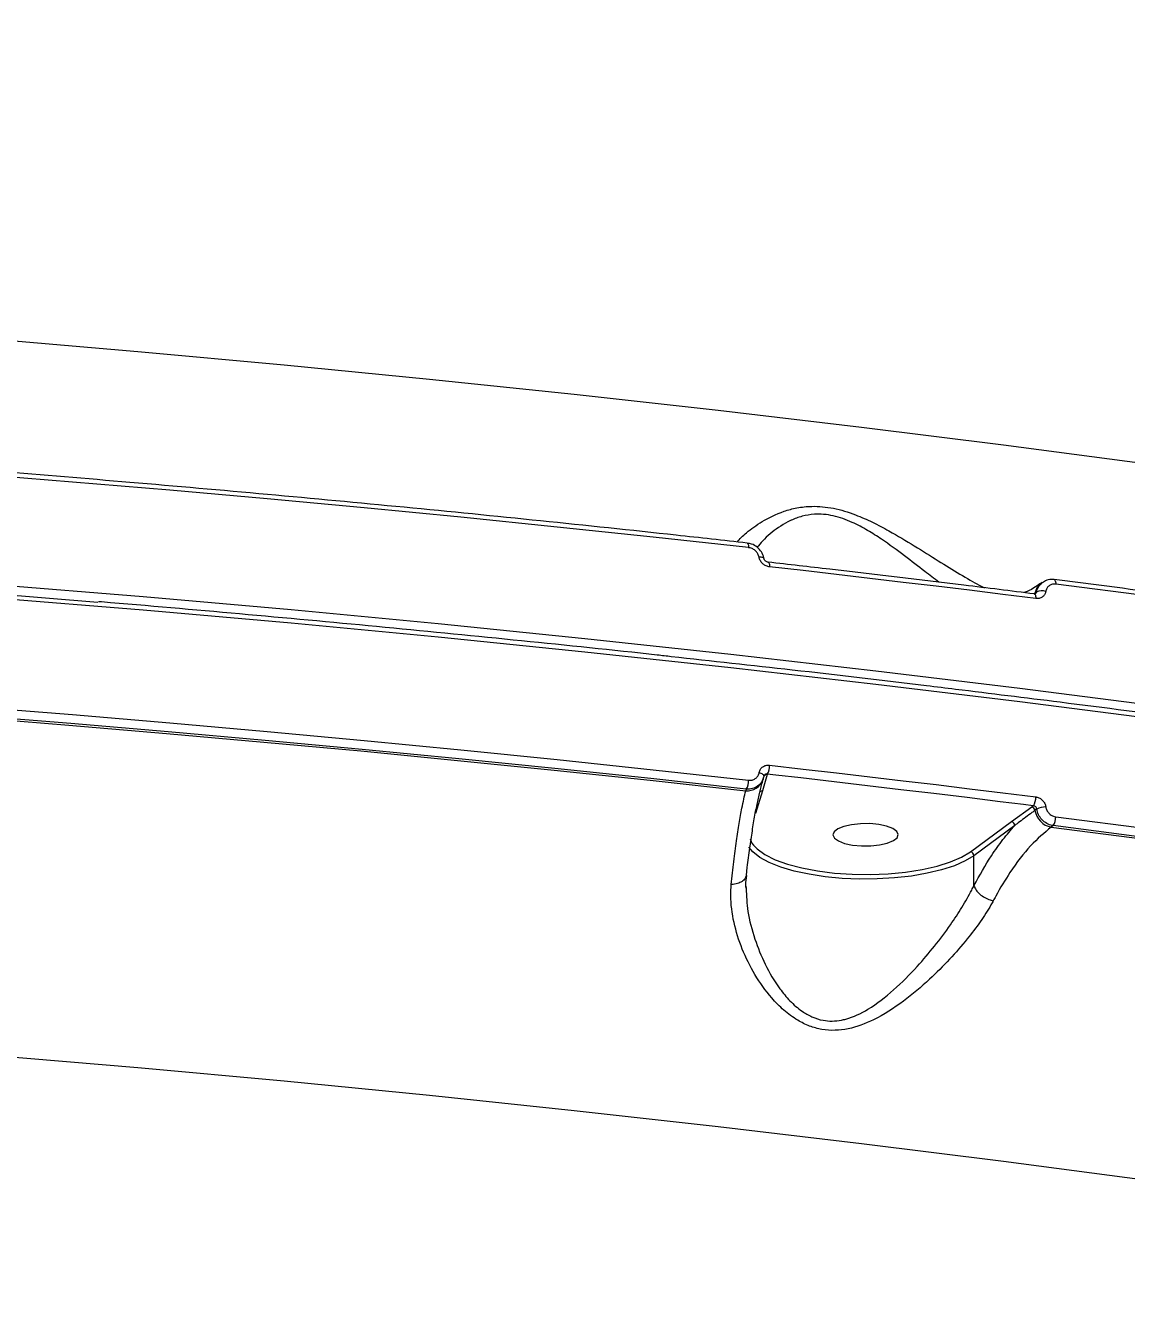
# Model space of a CAD drawing. Header units: millimetres. Extents: x -8422 to 28150, y -6982 to 5510.
# Drawn here: x 20498.1 to 20649.6, y 1134.4 to 1312.3 of the extents above; entities that cross this region are included whole.
import ezdxf

# ---------------------------------------------------------------- set-up
doc = ezdxf.new("R2010")
doc.units = ezdxf.units.MM
for name, color, linetype in [('DIKOM_ОБЪЕКТ', 7, 'Continuous'), ('DIKOM_РАЗМЕР_ЗОНА', 7, 'Continuous'), ('DIKOM_РАЗМЕР_ОБЪЕКТА', 7, 'Continuous')]:
    doc.layers.add(name, color=color, linetype=linetype)
doc.styles.add('style1', font='arial.ttf', dxfattribs={"width": 0.8})
doc.dimstyles.new('1-50', dxfattribs={"dimtxt": 300, "dimasz": 200, "dimexe": 100, "dimexo": 0, "dimgap": 100, "dimtad": 1, "dimdec": 0, "dimtxsty": 'style1', "dimcen": 0, "dimclrd": 7, "dimclre": 7, "dimadec": 1, "dimazin": 2, "dimtfac": 1, "dimtdec": 0, "dimtmove": 1, "dimatfit": 3, "dimfxl": 0, "dimlwd": 25, "dimlwe": 18, "dimarcsym": 0})

# ---------------------------------------------------------------- blocks, each defined once
blk = doc.blocks.new('*D15')
at = {"layer": 'Defpoints', "color": 0, "transparency": 16777216}
for p in [(19380.28, 3651.45), (27070.13, 3651.45), (15204.41, -3115.19)]:
    blk.add_point(p, dxfattribs=at)
at = {"layer": 'DIKOM_РАЗМЕР_ОБЪЕКТА', "color": 7, "lineweight": 18, "transparency": 16777216}
for p, q in [((19380.28, 3651.45), (27170.13, 3651.45)), ((15204.41, -3115.19), (27170.13, -3115.19))]:
    blk.add_line(p, q, dxfattribs=at)
at = {"layer": 'DIKOM_РАЗМЕР_ОБЪЕКТА', "color": 7, "lineweight": 25, "transparency": 16777216}
blk.add_line((27070.13, -2915.19), (27070.13, 3451.45), dxfattribs=at)
at = {"layer": 'DIKOM_РАЗМЕР_ОБЪЕКТА', "color": 7, "transparency": 16777216}
for points in [[(27036.8, 3451.45), (27103.47, 3451.45), (27070.13, 3651.45)], [(27036.8, -2915.19), (27103.47, -2915.19), (27070.13, -3115.19)]]:
    blk.add_solid(points, dxfattribs=at)
at = {"layer": 'DIKOM_РАЗМЕР_ОБЪЕКТА', "color": 0, "transparency": 16777216, "insert": (26816.96, -135.25), "char_height": 300, "attachment_point": 5, "rotation": 90, "style": 'style1'}
blk.add_mtext('6750', dxfattribs=at)
blk = doc.blocks.new('*D16')
at = {"layer": 'Defpoints', "color": 0, "transparency": 16777216}
for p in [(12490, 1387.95), (23986.61, 1004.03), (12490, -5796.5)]:
    blk.add_point(p, dxfattribs=at)
at = {"layer": 'DIKOM_РАЗМЕР_ОБЪЕКТА', "color": 7, "lineweight": 18, "transparency": 16777216}
for p, q in [((12490, 1387.95), (12490, -5896.5)), ((23986.61, 1004.03), (23986.61, -5896.5))]:
    blk.add_line(p, q, dxfattribs=at)
at = {"layer": 'DIKOM_РАЗМЕР_ОБЪЕКТА', "color": 7, "lineweight": 25, "transparency": 16777216}
blk.add_line((23786.61, -5796.5), (12690, -5796.5), dxfattribs=at)
at = {"layer": 'DIKOM_РАЗМЕР_ОБЪЕКТА', "color": 7, "transparency": 16777216}
for points in [[(12690, -5763.17), (12690, -5829.83), (12490, -5796.5)], [(23786.61, -5763.17), (23786.61, -5829.83), (23986.61, -5796.5)]]:
    blk.add_solid(points, dxfattribs=at)
at = {"layer": 'DIKOM_РАЗМЕР_ОБЪЕКТА', "color": 0, "transparency": 16777216, "insert": (18238.3, -5543.33), "char_height": 300, "attachment_point": 5, "style": 'style1'}
blk.add_mtext('11500', dxfattribs=at)
blk = doc.blocks.new('*D14')
at = {"layer": 'Defpoints', "color": 0, "transparency": 16777216}
for p in [(20684.73, 5148.63), (28049.7, 5148.63), (14575.76, -5055.5)]:
    blk.add_point(p, dxfattribs=at)
at = {"layer": 'DIKOM_РАЗМЕР_ЗОНА', "color": 7, "lineweight": 18, "transparency": 16777216}
for p, q in [((20684.73, 5148.63), (28149.7, 5148.63)), ((14575.76, -5055.5), (28149.7, -5055.5))]:
    blk.add_line(p, q, dxfattribs=at)
at = {"layer": 'DIKOM_РАЗМЕР_ЗОНА', "color": 7, "lineweight": 25, "transparency": 16777216}
blk.add_line((28049.7, -4855.5), (28049.7, 4948.63), dxfattribs=at)
at = {"layer": 'DIKOM_РАЗМЕР_ЗОНА', "color": 7, "transparency": 16777216}
for points in [[(28016.36, 4948.63), (28083.03, 4948.63), (28049.7, 5148.63)], [(28016.36, -4855.5), (28083.03, -4855.5), (28049.7, -5055.5)]]:
    blk.add_solid(points, dxfattribs=at)
at = {"layer": 'DIKOM_РАЗМЕР_ЗОНА', "color": 0, "transparency": 16777216, "insert": (27796.52, -63.59), "char_height": 300, "attachment_point": 5, "rotation": 90, "style": 'style1'}
blk.add_mtext('10200', dxfattribs=at)
blk = doc.blocks.new('*D13')
at = {"layer": 'Defpoints', "color": 0, "transparency": 16777216}
for p in [(10490, 1785.06), (25983.09, 460.53), (10490, -6882.5)]:
    blk.add_point(p, dxfattribs=at)
at = {"layer": 'DIKOM_РАЗМЕР_ЗОНА', "color": 7, "lineweight": 18, "transparency": 16777216}
for p, q in [((10490, 1785.06), (10490, -6982.5)), ((25983.09, 460.53), (25983.09, -6982.5))]:
    blk.add_line(p, q, dxfattribs=at)
at = {"layer": 'DIKOM_РАЗМЕР_ЗОНА', "color": 7, "lineweight": 25, "transparency": 16777216}
blk.add_line((25783.09, -6882.5), (10690, -6882.5), dxfattribs=at)
at = {"layer": 'DIKOM_РАЗМЕР_ЗОНА', "color": 7, "transparency": 16777216}
for points in [[(10690, -6849.17), (10690, -6915.83), (10490, -6882.5)], [(25783.09, -6849.17), (25783.09, -6915.83), (25983.09, -6882.5)]]:
    blk.add_solid(points, dxfattribs=at)
at = {"layer": 'DIKOM_РАЗМЕР_ЗОНА', "color": 0, "transparency": 16777216, "insert": (18236.55, -6629.33), "char_height": 300, "attachment_point": 5, "style": 'style1'}
blk.add_mtext('15500', dxfattribs=at)

msp = doc.modelspace()

# ---------------------------------------------------------------- linework, layer by layer
at = {"layer": 'DIKOM_ОБЪЕКТ', "color": 7, "linetype": 'Continuous', "lineweight": 15}
for p, q in [((20638.09, 1235.67), (20637.84, 1235.48)), ((20636.98, 1234.14), (20637.09, 1234.22)), ((20637.09, 1234.22), (20637.34, 1234.4)), ((20600.21, 1209.24), (20599.54, 1206.98)), ((20599.63, 1208.58), (20599.7, 1208.83)), ((20599.65, 1208.6), (20599.63, 1208.54)), ((20599.65, 1208.6), (20599.7, 1208.74)), ((20600.22, 1209.28), (20600.21, 1209.24)), ((20601.38, 1209.15), (20600.22, 1209.28)), ((20597.34, 1207.23), (20596.48, 1207.32)), ((20597.26, 1207), (20597.34, 1207.23)), ((20599.54, 1206.98), (20598.58, 1203.87)), ((20633.86, 1202.75), (20636.64, 1204.77)), ((20636.86, 1204.92), (20635.5, 1205.09)), ((20636.64, 1204.77), (20636.86, 1204.92)), ((20637.34, 1204.49), (20637.09, 1204.3)), ((20628.22, 1198.6), (20633.86, 1202.75)), ((20634.31, 1202.21), (20628.68, 1198.06)), ((20639.6, 1202.2), (20639.32, 1201.99)), ((20642.01, 1201.89), (20639.6, 1202.2)), ((20628.68, 1193.92), (20628.68, 1198.06)), ((20597.34, 1195.36), (20597.47, 1196.44)), ((20597.27, 1193.88), (20597.29, 1193.57))]:
    msp.add_line(p, q, dxfattribs=at)
at = {"layer": 'DIKOM_ОБЪЕКТ', "color": 7, "linetype": 'Continuous', "lineweight": 15, "flags": 128}
for points in [[(20493.27, 1269.23), (20513.51, 1267.51), (20533.66, 1265.67), (20553.7, 1263.7), (20573.64, 1261.61), (20593.47, 1259.4), (20613.18, 1257.07), (20632.77, 1254.62), (20652.22, 1252.05), (20671.54, 1249.36), (20690.71, 1246.55), (20709.74, 1243.63), (20728.6, 1240.59), (20747.31, 1237.43), (20765.85, 1234.17)], [(20597.65, 1240.48), (20584.48, 1241.92), (20571.26, 1243.32), (20558, 1244.66), (20544.69, 1245.95), (20531.34, 1247.19), (20517.95, 1248.37), (20504.52, 1249.51), (20491.05, 1250.59)], [(20222.42, 1244.76), (20243.46, 1244.69), (20264.49, 1244.5), (20285.5, 1244.18), (20306.5, 1243.73), (20327.47, 1243.17), (20348.41, 1242.47), (20369.31, 1241.65), (20390.16, 1240.71), (20410.97, 1239.65), (20431.71, 1238.46), (20452.4, 1237.14), (20473.01, 1235.71), (20493.55, 1234.15), (20508.02, 1232.97)], [(20597.45, 1241.11), (20597.45, 1241.11), (20597.5, 1241.08), (20597.55, 1241.02), (20597.59, 1240.92), (20597.62, 1240.8), (20597.64, 1240.65), (20597.65, 1240.48)], [(20599.76, 1238.97), (20599.76, 1238.97), (20599.74, 1239.02), (20599.69, 1239.07), (20599.61, 1239.1), (20599.51, 1239.13), (20599.38, 1239.15), (20599.24, 1239.16), (20599.09, 1239.16)], [(20600.33, 1238.47), (20600.34, 1238.47), (20600.39, 1238.44), (20600.44, 1238.38), (20600.48, 1238.28), (20600.51, 1238.15), (20600.53, 1238), (20600.53, 1237.83)], [(20637.2, 1233.47), (20632.64, 1234.04), (20628.07, 1234.6), (20623.5, 1235.15), (20618.92, 1235.7), (20614.33, 1236.24), (20609.74, 1236.78), (20605.14, 1237.31), (20600.53, 1237.83)], [(20493.77, 1235.42), (20514.24, 1233.74), (20534.62, 1231.94), (20554.91, 1230.01), (20575.1, 1227.97), (20595.18, 1225.81), (20615.15, 1223.52), (20634.99, 1221.12), (20654.72, 1218.6), (20674.31, 1215.96), (20693.76, 1213.21), (20713.07, 1210.34), (20732.23, 1207.36), (20751.24, 1204.26), (20770.09, 1201.05), (20788.77, 1197.73), (20807.28, 1194.3), (20825.61, 1190.76), (20843.76, 1187.11)], [(20639.73, 1236.08), (20639.73, 1236.08), (20639.79, 1236.05), (20639.84, 1235.99), (20639.89, 1235.89), (20639.92, 1235.76), (20639.94, 1235.61), (20639.95, 1235.44)], [(20741.41, 1220.82), (20728.95, 1222.82), (20716.42, 1224.77), (20703.82, 1226.67), (20691.17, 1228.53), (20678.45, 1230.33), (20665.67, 1232.09), (20652.84, 1233.79), (20639.95, 1235.44)], [(20843.76, 1185.23), (20825.61, 1188.87), (20807.28, 1192.42), (20788.77, 1195.85), (20770.09, 1199.17), (20751.24, 1202.38), (20732.23, 1205.47), (20713.07, 1208.46), (20693.76, 1211.33), (20674.31, 1214.08), (20654.72, 1216.72), (20634.99, 1219.24), (20615.15, 1221.64), (20595.18, 1223.92), (20575.1, 1226.09), (20554.91, 1228.13), (20534.62, 1230.06), (20514.24, 1231.86), (20493.77, 1233.54)], [(20636.98, 1234.11), (20636.99, 1234.11), (20637.04, 1234.08), (20637.1, 1234.01), (20637.14, 1233.92), (20637.17, 1233.79), (20637.19, 1233.64), (20637.2, 1233.47)], [(20637.05, 1234.11), (20637.07, 1234.14), (20637.09, 1234.22)], [(20491.05, 1218.56), (20504.52, 1217.48), (20517.95, 1216.35), (20531.34, 1215.16), (20544.69, 1213.92), (20558, 1212.63), (20571.26, 1211.29), (20584.48, 1209.9), (20597.65, 1208.45)], [(20596.48, 1207.32), (20584.18, 1208.67), (20570.97, 1210.06), (20557.72, 1211.4), (20544.42, 1212.69), (20531.08, 1213.93), (20517.7, 1215.11), (20504.29, 1216.25), (20491.56, 1217.27)], [(20490.55, 1217.12), (20504.03, 1216.04), (20517.47, 1214.9), (20530.88, 1213.71), (20544.25, 1212.48), (20557.57, 1211.18), (20570.85, 1209.84), (20584.08, 1208.44), (20597.26, 1207)], [(20600.53, 1210.52), (20605.14, 1209.99), (20609.74, 1209.46), (20614.33, 1208.93), (20618.92, 1208.38), (20623.5, 1207.84), (20628.07, 1207.28), (20632.64, 1206.72), (20637.2, 1206.15)], [(20599.76, 1209), (20599.76, 1209.06), (20599.74, 1209.13), (20599.69, 1209.19), (20599.61, 1209.26), (20599.51, 1209.32), (20599.38, 1209.38), (20599.24, 1209.44), (20599.09, 1209.48)], [(20635.5, 1205.09), (20632.3, 1205.49), (20627.74, 1206.05), (20623.17, 1206.61), (20618.59, 1207.15), (20614.01, 1207.7), (20609.42, 1208.23), (20604.82, 1208.76), (20601.38, 1209.15)], [(20639.95, 1203.42), (20652.84, 1201.76), (20665.67, 1200.06), (20678.45, 1198.31), (20691.17, 1196.5), (20703.82, 1194.65), (20716.42, 1192.75), (20728.95, 1190.79), (20741.41, 1188.79)], [(20618.09, 1200.53), (20618.25, 1200.96), (20618.05, 1201.4), (20617.5, 1201.79), (20616.65, 1202.12), (20615.56, 1202.35), (20614.33, 1202.47), (20613.05, 1202.46), (20611.82, 1202.33), (20610.76, 1202.09), (20609.93, 1201.75), (20609.42, 1201.35), (20609.26, 1200.92), (20609.46, 1200.48), (20610.01, 1200.09), (20610.86, 1199.76), (20611.95, 1199.53), (20613.18, 1199.41), (20614.46, 1199.42), (20615.69, 1199.55), (20616.75, 1199.79), (20617.58, 1200.13), (20618.09, 1200.53)], [(20639.32, 1201.99), (20652.23, 1200.33), (20665.08, 1198.63), (20677.87, 1196.87), (20690.61, 1195.07), (20703.28, 1193.21), (20715.89, 1191.3), (20728.43, 1189.35), (20740.91, 1187.35)], [(20739.19, 1187.88), (20728.53, 1189.58), (20716.01, 1191.53), (20703.43, 1193.43), (20690.78, 1195.29), (20678.07, 1197.09), (20665.31, 1198.84), (20652.48, 1200.54), (20642.01, 1201.89)], [(20597.85, 1200.36), (20598.11, 1199.79), (20598.32, 1199.5)], [(20598.32, 1199.5), (20598.82, 1198.98), (20599.89, 1198.21), (20601.29, 1197.51), (20603, 1196.89), (20604.96, 1196.37), (20607.14, 1195.96), (20609.48, 1195.67), (20611.92, 1195.5), (20614.4, 1195.47), (20616.87, 1195.57), (20619.27, 1195.8), (20621.53, 1196.16), (20623.6, 1196.63), (20625.44, 1197.2), (20626.99, 1197.87), (20628.22, 1198.6)], [(20628.68, 1198.06), (20627.48, 1197.34), (20625.99, 1196.68), (20624.23, 1196.11), (20622.24, 1195.63), (20620.07, 1195.26), (20617.76, 1195), (20615.37, 1194.85), (20612.94, 1194.83), (20610.53, 1194.94), (20608.19, 1195.16), (20605.97, 1195.5), (20603.91, 1195.94), (20602.07, 1196.48), (20600.49, 1197.11), (20599.19, 1197.82), (20598.21, 1198.58), (20597.66, 1199.22)], [(20765.85, 1135.49), (20747.31, 1138.76), (20728.6, 1141.92), (20709.74, 1144.95), (20690.71, 1147.88), (20671.54, 1150.68), (20652.22, 1153.37), (20632.77, 1155.94), (20613.18, 1158.4), (20593.47, 1160.73), (20573.64, 1162.94), (20553.7, 1165.03), (20533.66, 1167), (20513.51, 1168.84), (20493.27, 1170.56)]]:
    msp.add_lwpolyline(points, dxfattribs=at)
at = {"layer": 'DIKOM_ОБЪЕКТ', "color": 7, "linetype": 'Continuous', "lineweight": 15}
for centre, radius, start, end in [((20639.02, 1233.93), 1.95, 127.052, 171.4485), ((20638.02, 1232.96), 1.59, 69.7672, 115.5401), ((20598.36, 1210.41), 2.18, 328.7476, 2.718), ((20597.41, 1209.35), 2.36, 266.3794, 339.8468), ((20595.46, 1208.35), 2.18, 328.9466, 2.6179), ((20600.18, 1208.75), 0.484, 86.9934, 144.0235), ((20599.52, 1206.48), 0.495, 87.4066, 131.054), ((20636.54, 1204.22), 0.56, 8.9653, 79.0827), ((20635.19, 1206.05), 2.02, 325.9427, 2.8113), ((20638.61, 1201.95), 2.83, 90.6111, 116.6166), ((20639.85, 1204.74), 2.8, 188.9759, 259.0738), ((20637.95, 1203.32), 2, 325.7007, 2.7113), ((20633.75, 1202.2), 0.559, 0.7185, 79.1277), ((20628.12, 1198.05), 0.559, 0.7185, 79.1277)]:
    msp.add_arc(centre, radius, start, end, dxfattribs=at)
for points, knots in [([(20832.54, 1312.89), (20833.32, 1309.28), (20835.43, 1299.54), (20838.34, 1283.06), (20841.1, 1263.34), (20843.22, 1242.79), (20844.68, 1221.48), (20845.46, 1199.45), (20845.54, 1177.19), (20844.93, 1154.77), (20843.66, 1132.29), (20841.73, 1109.38), (20839.09, 1086.1), (20835.74, 1062.52), (20831.77, 1039.16), (20827.19, 1016.1), (20822.05, 993.4), (20816.26, 970.7), (20809.82, 948.07), (20802.74, 925.6), (20795.16, 903.79), (20787.13, 882.68), (20778.69, 862.33), (20769.71, 842.39), (20760.19, 822.97), (20750.16, 804.15), (20739.83, 786.33), (20729.25, 769.55), (20718.47, 753.84), (20707.3, 738.92), (20695.78, 724.9), (20683.94, 711.84), (20672.53, 700.53), (20661.63, 690.81), (20651.27, 682.51), (20640.82, 675.07), (20630.31, 668.52), (20619.86, 662.93), (20609.51, 658.32), (20600.34, 654.99), (20594.63, 653.44), (20592.3, 652.8)], [0, 0, 0, 0, 0.015652, 0.042168, 0.068704, 0.09522, 0.122506, 0.149815, 0.177101, 0.203617, 0.230153, 0.256669, 0.283955, 0.311263, 0.338549, 0.365065, 0.391601, 0.418117, 0.445403, 0.472712, 0.499998, 0.526513, 0.55305, 0.579566, 0.606852, 0.63416, 0.661446, 0.687962, 0.714498, 0.741014, 0.7683, 0.795608, 0.822894, 0.845972, 0.869077, 0.892183, 0.915507, 0.938831, 0.961564, 0.984349, 1, 1, 1, 1]), ([(20597.45, 1241.11), (20594.19, 1241.47), (20584.73, 1242.52), (20569, 1244.18), (20550.23, 1246.05), (20531.38, 1247.81), (20512.78, 1249.45), (20499.27, 1250.56), (20492.08, 1251.12), (20490.91, 1251.21)], [0, 0, 0, 0, 0.093012, 0.26974, 0.446469, 0.623197, 0.799926, 0.967352, 1, 1, 1, 1]), ([(20596.1, 1241.26), (20596.1, 1241.26), (20596.35, 1241.64), (20597.42, 1242.62), (20599.41, 1244.11), (20601.86, 1245.34), (20604.29, 1246), (20606.54, 1246.25), (20609.33, 1246.01), (20612.2, 1245.12), (20614.74, 1243.99), (20617.48, 1242.54), (20620.54, 1240.7), (20623.81, 1238.63), (20626.8, 1236.79), (20628.98, 1235.51), (20629.9, 1235.07), (20630.14, 1234.95)], [0, 0, 0, 0, 0.00108, 0.08107, 0.176865, 0.276047, 0.323358, 0.372117, 0.436641, 0.500741, 0.552391, 0.605326, 0.692955, 0.782958, 0.873253, 0.966267, 1, 1, 1, 1]), ([(20623.84, 1235.71), (20623.21, 1236.2), (20621.75, 1237.32), (20619.12, 1239.37), (20616.47, 1241.32), (20614.04, 1242.88), (20611.84, 1244.06), (20609.31, 1244.98), (20606.88, 1245.17), (20604.96, 1244.83), (20603.94, 1244.45), (20602.46, 1243.77), (20600.78, 1242.6), (20599.37, 1241.26), (20598.9, 1240.58), (20598.85, 1240.5)], [0, 0, 0, 0, 0.088585, 0.204239, 0.32243, 0.387968, 0.454949, 0.532974, 0.610439, 0.667085, 0.726271, 0.729299, 0.853794, 0.983459, 1, 1, 1, 1]), ([(20599.75, 1238.97), (20599.75, 1239.01), (20599.71, 1239.34), (20599.43, 1239.91), (20598.85, 1240.57), (20598.14, 1240.99), (20597.65, 1241.05), (20597.44, 1241.07)], [0, 0, 0, 0, 0.041295, 0.294703, 0.552561, 0.816398, 1, 1, 1, 1]), ([(20599.09, 1239.16), (20599.05, 1239.31), (20598.96, 1239.62), (20598.65, 1240.02), (20598.24, 1240.32), (20597.88, 1240.45), (20597.68, 1240.47), (20597.65, 1240.48)], [0, 0, 0, 0, 0.234065, 0.467964, 0.703969, 0.94485, 1, 1, 1, 1]), ([(20600.53, 1237.83), (20600.5, 1237.84), (20600.3, 1237.86), (20599.94, 1237.99), (20599.53, 1238.29), (20599.22, 1238.69), (20599.13, 1239), (20599.09, 1239.16)], [0, 0, 0, 0, 0.05577, 0.296814, 0.532672, 0.766236, 1, 1, 1, 1]), ([(20600.33, 1238.47), (20600.3, 1238.48), (20600.22, 1238.49), (20600.07, 1238.55), (20599.94, 1238.65), (20599.84, 1238.78), (20599.78, 1238.9), (20599.77, 1238.95), (20599.77, 1238.97)], [0, 0, 0, 0, 0.15334, 0.349899, 0.528297, 0.711718, 0.888404, 1, 1, 1, 1]), ([(20636.98, 1234.11), (20633.76, 1234.51), (20624.41, 1235.67), (20612.19, 1237.12), (20603.17, 1238.15), (20600.33, 1238.47)], [0, 0, 0, 0, 0.265106, 0.768825, 1, 1, 1, 1]), ([(20637.86, 1235.56), (20637.54, 1235.34), (20636.8, 1234.81), (20636.04, 1234.42), (20635.62, 1234.3), (20635.57, 1234.28)], [0, 0, 0, 0, 0.391391, 0.925048, 1, 1, 1, 1]), ([(20637.34, 1234.4), (20637.34, 1234.44), (20637.4, 1234.73), (20637.59, 1235.21), (20637.93, 1235.5), (20638.08, 1235.64)], [0, 0, 0, 0, 0.080161, 0.575245, 1, 1, 1, 1]), ([(20639.73, 1236.07), (20639.68, 1236.07), (20639.34, 1236.14), (20638.73, 1236.06), (20638.29, 1235.76), (20638.09, 1235.63)], [0, 0, 0, 0, 0.084566, 0.587107, 1, 1, 1, 1]), ([(20639.95, 1235.44), (20639.79, 1235.45), (20639.47, 1235.46), (20639.05, 1235.27), (20638.74, 1234.96), (20638.61, 1234.66), (20638.58, 1234.48), (20638.58, 1234.46)], [0, 0, 0, 0, 0.240679, 0.481439, 0.721644, 0.961194, 1, 1, 1, 1]), ([(20741.14, 1221.46), (20738.04, 1221.96), (20729.05, 1223.42), (20714.07, 1225.75), (20696.16, 1228.42), (20678.12, 1231), (20660.28, 1233.43), (20647.45, 1235.1), (20640.7, 1235.96), (20639.73, 1236.08)], [0, 0, 0, 0, 0.093444, 0.270996, 0.448548, 0.6261, 0.803652, 0.971857, 1, 1, 1, 1]), ([(20637.18, 1234.14), (20637.18, 1234.14), (20637.17, 1234.13), (20637.12, 1234.1), (20637.02, 1234.11), (20636.98, 1234.11)], [0, 0, 0, 0, 0.028797, 0.649907, 1, 1, 1, 1]), ([(20637.18, 1234.15), (20637.21, 1234.18), (20637.29, 1234.24), (20637.33, 1234.34), (20637.34, 1234.39), (20637.34, 1234.4)], [0, 0, 0, 0, 0.436383, 0.921723, 1, 1, 1, 1]), ([(20638.58, 1234.46), (20638.57, 1234.43), (20638.54, 1234.26), (20638.41, 1233.96), (20638.1, 1233.64), (20637.68, 1233.46), (20637.36, 1233.46), (20637.2, 1233.47)], [0, 0, 0, 0, 0.038568, 0.278091, 0.518336, 0.759226, 1, 1, 1, 1]), ([(20586.99, 1225.46), (20586.35, 1225.54), (20579.51, 1226.3), (20566.38, 1227.65), (20547.61, 1229.51), (20528.74, 1231.25), (20515.56, 1232.42), (20508.66, 1232.98), (20508.1, 1233.03)], [0, 0, 0, 0, 0.02475, 0.2633, 0.50185, 0.740399, 0.978947, 1, 1, 1, 1]), ([(20626.15, 1220.96), (20624.82, 1221.12), (20617.36, 1222.05), (20604.32, 1223.56), (20592.55, 1224.85), (20586.99, 1225.46)], [0, 0, 0, 0, 0.102784, 0.575937, 1, 1, 1, 1]), ([(20663.93, 1216.12), (20662.23, 1216.36), (20654.48, 1217.41), (20641.89, 1219.03), (20630.95, 1220.37), (20626.15, 1220.96)], [0, 0, 0, 0, 0.136105, 0.620687, 1, 1, 1, 1]), ([(20599.09, 1209.48), (20599.09, 1209.5), (20599.13, 1209.67), (20599.26, 1209.99), (20599.59, 1210.32), (20600.03, 1210.52), (20600.37, 1210.52), (20600.53, 1210.52)], [0, 0, 0, 0, 0.027849, 0.265015, 0.507704, 0.753949, 1, 1, 1, 1]), ([(20599.67, 1208.75), (20599.61, 1208.56), (20599.45, 1208.12), (20598.91, 1207.6), (20598.18, 1207.24), (20597.62, 1207.23), (20597.34, 1207.23)], [0, 0, 0, 0, 0.201573, 0.466364, 0.733809, 1, 1, 1, 1]), ([(20597.47, 1196.44), (20597.52, 1196.89), (20597.69, 1198.26), (20597.98, 1200.33), (20598.34, 1202.63), (20598.71, 1204.67), (20599.08, 1206.42), (20599.4, 1207.73), (20599.58, 1208.31), (20599.65, 1208.53)], [0, 0, 0, 0, 0.081099, 0.244968, 0.409761, 0.575006, 0.739676, 0.902503, 1, 1, 1, 1]), ([(20597.65, 1208.45), (20597.81, 1208.45), (20598.14, 1208.44), (20598.59, 1208.65), (20598.92, 1208.98), (20599.05, 1209.29), (20599.09, 1209.47), (20599.09, 1209.48)], [0, 0, 0, 0, 0.245783, 0.491808, 0.734292, 0.97152, 1, 1, 1, 1]), ([(20599.76, 1209), (20599.75, 1208.97), (20599.74, 1208.88), (20599.7, 1208.8), (20599.67, 1208.75)], [0, 0, 0, 0, 0.348957, 1, 1, 1, 1]), ([(20600.22, 1209.28), (20600.17, 1209.29), (20600.06, 1209.31), (20599.92, 1209.27), (20599.82, 1209.18), (20599.79, 1209.09), (20599.77, 1209.05)], [0, 0, 0, 0, 0.284727, 0.558436, 0.814065, 1, 1, 1, 1]), ([(20595.26, 1194.09), (20595.38, 1195.15), (20595.61, 1197.3), (20595.97, 1200.1), (20596.34, 1202.56), (20596.77, 1204.99), (20597.08, 1206.25), (20597.26, 1207)], [0, 0, 0, 0, 0.187285, 0.376552, 0.557006, 0.739198, 1, 1, 1, 1]), ([(20637.34, 1204.49), (20637.32, 1204.54), (20637.3, 1204.65), (20637.19, 1204.79), (20637.05, 1204.88), (20636.93, 1204.92), (20636.87, 1204.92), (20636.86, 1204.92)], [0, 0, 0, 0, 0.2369, 0.474287, 0.713758, 0.956649, 1, 1, 1, 1]), ([(20637.2, 1206.15), (20637.23, 1206.15), (20637.41, 1206.12), (20637.75, 1206), (20638.16, 1205.69), (20638.46, 1205.27), (20638.54, 1204.95), (20638.58, 1204.79)], [0, 0, 0, 0, 0.042632, 0.282471, 0.521639, 0.760767, 1, 1, 1, 1]), ([(20638.58, 1204.79), (20638.61, 1204.63), (20638.69, 1204.3), (20639, 1203.89), (20639.4, 1203.57), (20639.74, 1203.45), (20639.92, 1203.42), (20639.95, 1203.42)], [0, 0, 0, 0, 0.239393, 0.478668, 0.717905, 0.957702, 1, 1, 1, 1]), ([(20637.09, 1204.3), (20636.95, 1204.2), (20636.24, 1203.68), (20635.3, 1202.99), (20634.52, 1202.38), (20634.31, 1202.21)], [0, 0, 0, 0, 0.15331, 0.76658, 1, 1, 1, 1]), ([(20639.6, 1202.2), (20639.56, 1202.2), (20639.25, 1202.25), (20638.69, 1202.46), (20638.03, 1202.99), (20637.53, 1203.69), (20637.4, 1204.22), (20637.34, 1204.49)], [0, 0, 0, 0, 0.042273, 0.281984, 0.521278, 0.760626, 1, 1, 1, 1]), ([(20628.68, 1193.92), (20629.47, 1195.35), (20630.77, 1197.66), (20632.67, 1200.34), (20633.76, 1201.58), (20634.31, 1202.21)], [0, 0, 0, 0, 0.442699, 0.720168, 1, 1, 1, 1]), ([(20639.32, 1201.99), (20638.37, 1201.2), (20636.44, 1199.6), (20633.88, 1196.21), (20632.2, 1193.45), (20631.45, 1192.06), (20631.34, 1191.85)], [0, 0, 0, 0, 0.343498, 0.696938, 0.954531, 1, 1, 1, 1]), ([(20631.34, 1191.85), (20631.24, 1191.66), (20630.72, 1190.71), (20629.58, 1188.95), (20627.68, 1186.44), (20625.34, 1183.76), (20622.43, 1180.84), (20618.98, 1177.92), (20615.23, 1175.48), (20611.97, 1174.25), (20609.55, 1173.95), (20607.75, 1174.08), (20606, 1174.56), (20604.22, 1175.44), (20602.46, 1176.75), (20600.41, 1178.83), (20598.41, 1181.67), (20596.67, 1185.2), (20595.52, 1188.89), (20595.13, 1191.89), (20595.23, 1193.58), (20595.26, 1194.09)], [0, 0, 0, 0, 0.013455, 0.065764, 0.119235, 0.18263, 0.247356, 0.325033, 0.40535, 0.467846, 0.49856, 0.530298, 0.560972, 0.592625, 0.634045, 0.676491, 0.747172, 0.819756, 0.892843, 0.968065, 1, 1, 1, 1]), ([(20597.3, 1195.37), (20597.29, 1195.26), (20597.26, 1194.98), (20596.9, 1194.59), (20596.31, 1194.25), (20595.75, 1194.13), (20595.4, 1194.09), (20595.31, 1194.09), (20595.26, 1194.09)], [0, 0, 0, 0, 0.153506, 0.40867, 0.663836, 0.919009, 0.957078, 1, 1, 1, 1]), ([(20597.3, 1193.57), (20597.29, 1193.72), (20597.24, 1194.33), (20597.32, 1194.9), (20597.39, 1195.33)], [0, 0, 0, 0, 0.240217, 1, 1, 1, 1]), ([(20597.29, 1193.57), (20597.35, 1192.51), (20597.46, 1190.21), (20598.41, 1186.66), (20599.86, 1183.05), (20601.54, 1180.18), (20603.31, 1178.03), (20604.81, 1176.71), (20606.37, 1175.81), (20608.18, 1175.23), (20609.81, 1175.26), (20611.91, 1175.75), (20614.45, 1176.96), (20617.71, 1179.53), (20620.71, 1182.57), (20623.3, 1185.62), (20625.36, 1188.36), (20627.07, 1190.96), (20628.09, 1192.75), (20628.58, 1193.72), (20628.68, 1193.92), (20628.68, 1193.92)], [0, 0, 0, 0, 0.068379, 0.148962, 0.223886, 0.300439, 0.34263, 0.385753, 0.4156, 0.446594, 0.49509, 0.507022, 0.569635, 0.650935, 0.735404, 0.803463, 0.872683, 0.928744, 0.985808, 0.999966, 1, 1, 1, 1]), ([(20628.68, 1193.92), (20628.76, 1193.72), (20628.92, 1193.32), (20629.46, 1192.75), (20630.15, 1192.26), (20630.76, 1192), (20631.16, 1191.89), (20631.3, 1191.86), (20631.34, 1191.85)], [0, 0, 0, 0, 0.220485, 0.440965, 0.661457, 0.881938, 0.963564, 1, 1, 1, 1]), ([(20628.68, 1193.92), (20628.68, 1193.92), (20628.68, 1193.92), (20628.68, 1193.92), (20628.68, 1193.92)], [0, 0, 0, 0, 0.696077, 1, 1, 1, 1]), ([(20585.59, 652.12), (20588.68, 652.79), (20595.69, 654.32), (20606.76, 658.23), (20618.73, 663.52), (20630.84, 670.14), (20643.05, 678.06), (20655.33, 687.32), (20667.4, 697.69), (20679.24, 709.12), (20690.8, 721.52), (20702.28, 735.1), (20713.62, 749.86), (20724.8, 765.78), (20735.56, 782.5), (20745.87, 799.94), (20755.73, 818.03), (20765.28, 837.05), (20774.48, 856.97), (20783.3, 877.75), (20791.53, 898.93), (20799.16, 920.43), (20806.19, 942.15), (20812.74, 964.47), (20818.76, 987.31), (20824.22, 1010.61), (20828.79, 1032.88), (20832.57, 1054.02), (20835.66, 1073.98), (20838.27, 1093.98), (20840.39, 1113.98), (20842, 1133.74), (20843.1, 1153.19), (20843.66, 1170.3), (20843.73, 1180.91), (20843.76, 1185.23)], [0, 0, 0, 0, 0.02474, 0.056166, 0.087615, 0.11904, 0.151378, 0.183743, 0.216081, 0.247506, 0.278956, 0.310381, 0.342719, 0.375084, 0.407422, 0.438847, 0.470296, 0.501722, 0.53406, 0.566424, 0.598762, 0.630188, 0.661637, 0.693062, 0.7254, 0.757765, 0.790103, 0.817454, 0.844837, 0.87222, 0.899863, 0.927505, 0.954447, 0.981451, 1, 1, 1, 1]), ([(20585.89, 652.03), (20586.76, 652.2), (20589.59, 652.77), (20594.42, 654.06), (20600.36, 655.89), (20606.31, 658.04), (20612.26, 660.47), (20618.19, 663.21), (20624.12, 666.23), (20630.03, 669.56), (20635.94, 673.17), (20641.85, 677.09), (20647.76, 681.29), (20653.66, 685.8), (20659.57, 690.61), (20665.47, 695.72), (20671.36, 701.12), (20677.22, 706.78), (20683.01, 712.69), (20688.73, 718.83), (20694.39, 725.22), (20699.99, 731.84), (20705.53, 738.72), (20711.01, 745.83), (20716.43, 753.2), (20721.8, 760.81), (20727.12, 768.67), (20732.38, 776.79), (20737.58, 785.15), (20742.7, 793.72), (20747.72, 802.46), (20752.62, 811.36), (20757.42, 820.42), (20762.1, 829.64), (20766.68, 839.03), (20771.15, 848.58), (20775.52, 858.3), (20779.79, 868.2), (20783.95, 878.27), (20788.01, 888.52), (20791.97, 898.94), (20795.81, 909.49), (20799.52, 920.13), (20803.08, 930.84), (20806.49, 941.61), (20809.76, 952.44), (20812.89, 963.33), (20815.88, 974.3), (20818.73, 985.34), (20821.44, 996.45), (20824.01, 1007.65), (20826.45, 1018.92), (20828.74, 1030.28), (20830.89, 1041.69), (20832.89, 1053.1), (20834.72, 1064.47), (20836.39, 1075.79), (20837.9, 1087.08), (20839.25, 1098.32), (20840.44, 1109.52), (20841.46, 1120.7), (20842.33, 1131.84), (20843.04, 1142.96), (20843.59, 1154.06), (20843.98, 1165.14), (20844.2, 1175.44), (20844.23, 1182.01), (20844.24, 1184.93)], [0, 0, 0, 0, 0.006939, 0.022596, 0.038303, 0.053957, 0.069536, 0.085059, 0.100544, 0.116007, 0.131465, 0.146935, 0.162428, 0.177963, 0.193556, 0.209224, 0.224964, 0.24068, 0.256302, 0.271859, 0.287368, 0.302846, 0.318311, 0.333781, 0.349267, 0.364787, 0.380359, 0.395999, 0.411721, 0.427445, 0.443087, 0.458657, 0.474173, 0.489653, 0.505114, 0.520575, 0.536049, 0.551551, 0.567099, 0.582712, 0.598405, 0.61413, 0.629793, 0.64538, 0.660907, 0.676393, 0.691855, 0.707311, 0.722777, 0.738266, 0.753796, 0.769385, 0.785051, 0.800777, 0.816471, 0.832079, 0.847622, 0.863118, 0.878586, 0.894042, 0.909505, 0.924986, 0.940503, 0.956073, 0.971714, 0.987434, 1, 1, 1, 1])]:
    msp.add_open_spline(points, degree=3, knots=knots, dxfattribs=at)

# ---------------------------------------------------------------- dimensions: what is measured, and where the dimension line sits
at = {"layer": 'DIKOM_РАЗМЕР_ЗОНА'}
dim = msp.add_linear_dim(base=(28049.7, 5148.63), p1=(14575.76, -5055.5), p2=(20684.73, 5148.63), angle=270, text='10200', dimstyle='1-50', override={"dimscale": 1, "dimtix": 0, "dimtofl": 1, "dimtmove": 1, "dimatfit": 3}, dxfattribs=at)
dim.commit()
dim.dimension.update_dxf_attribs({"geometry": '*D14', "text_midpoint": (28049.7, -63.59), "dimtype": 160})
dim = msp.add_linear_dim(base=(10490, -6882.5), p1=(25983.09, 460.53), p2=(10490, 1785.06), angle=180, text='15500', dimstyle='1-50', dxfattribs=at)
dim.commit()
dim.dimension.update_dxf_attribs({"geometry": '*D13', "text_midpoint": (18236.55, -6882.5), "dimtype": 160})
at = {"layer": 'DIKOM_РАЗМЕР_ОБЪЕКТА'}
dim = msp.add_linear_dim(base=(27070.13, 3651.45), p1=(15204.41, -3115.19), p2=(19380.28, 3651.45), angle=270, text='6750', dimstyle='1-50', override={"dimscale": 1, "dimtix": 0, "dimtofl": 1, "dimtmove": 1, "dimatfit": 3}, dxfattribs=at)
dim.commit()
dim.dimension.update_dxf_attribs({"geometry": '*D15', "text_midpoint": (27070.13, -135.25), "dimtype": 160})
dim = msp.add_linear_dim(base=(12490, -5796.5), p1=(23986.61, 1004.03), p2=(12490, 1387.95), angle=180, text='11500', dimstyle='1-50', dxfattribs=at)
dim.commit()
dim.dimension.update_dxf_attribs({"geometry": '*D16', "text_midpoint": (18238.3, -5796.5), "dimtype": 160})

doc.saveas('drawing.dxf')
